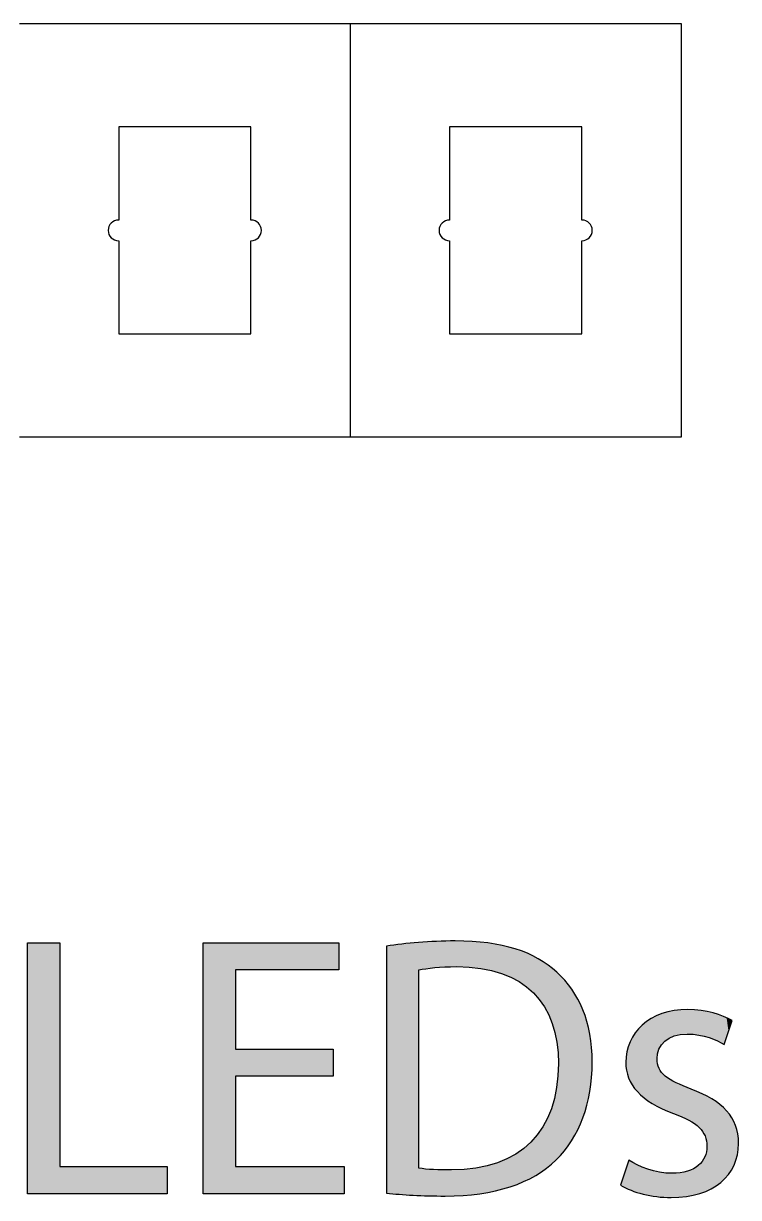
# Model space of a CAD drawing. Extents: x 4 to 601, y -234 to -4.
# Drawn here: x 583.92 to 601.21, y -162.56 to -134.18 of the extents above; entities that cross this region are included whole.
import ezdxf

# ---------------------------------------------------------------- set-up
doc = ezdxf.new("R2010")
doc.units = 0
doc.layers.add('LAYER_1', color=7, linetype='CONTINUOUS')

# ---------------------------------------------------------------- blocks, each defined once
blk = doc.blocks.new('*U21')
at = {"layer": 'LAYER_1', "color": 250, "extrusion": (0, 0, -1)}
for points in [[(-584.019, -162.469), (-584.019, -156.403), (-584.802, -162.469)], [(-584.802, -162.469), (-584.019, -156.403), (-584.802, -156.403)]]:
    blk.add_solid(points, dxfattribs=at)
at = {"layer": 'LAYER_1', "color": 250}
for points in [[(584.802, -162.469), (584.802, -161.812), (587.394, -162.469)], [(587.394, -162.469), (584.802, -161.812), (587.394, -161.812)]]:
    blk.add_solid(points, dxfattribs=at)
blk = doc.blocks.new('*U22')
at = {"layer": 'LAYER_1', "color": 250, "extrusion": (0, 0, -1)}
for points in [[(-588.267, -162.469), (-588.267, -156.403), (-589.05, -162.469)], [(-589.05, -162.469), (-588.267, -156.403), (-589.05, -156.403)], [(-591.408, -157.06), (-591.408, -156.403), (-591.543, -157.06)], [(-591.543, -157.06), (-591.408, -156.403), (-591.543, -156.403)], [(-591.408, -162.469), (-591.408, -161.812), (-591.543, -162.469)], [(-591.543, -162.469), (-591.408, -161.812), (-591.543, -161.812)], [(-591.543, -162.469), (-591.543, -161.812), (-591.678, -162.469)], [(-591.678, -162.469), (-591.543, -161.812), (-591.678, -161.812)]]:
    blk.add_solid(points, dxfattribs=at)
at = {"layer": 'LAYER_1', "color": 250}
for points in [[(589.05, -157.06), (589.05, -156.403), (591.408, -157.06)], [(591.408, -157.06), (589.05, -156.403), (591.408, -156.403)], [(589.05, -159.625), (589.05, -158.977), (591.408, -159.625)], [(591.408, -159.625), (589.05, -158.977), (591.408, -158.977)], [(589.05, -162.469), (589.05, -161.812), (591.408, -162.469)], [(591.408, -162.469), (589.05, -161.812), (591.408, -161.812)]]:
    blk.add_solid(points, dxfattribs=at)
blk = doc.blocks.new('*U23')
at = {"layer": 'LAYER_1', "color": 250}
for points in [[(593.345, -162.504), (592.695, -156.484), (593.345, -156.409)], [(592.695, -162.451), (592.695, -156.484), (593.345, -162.504)], [(593.474, -162.507), (593.345, -156.409), (593.474, -156.394)], [(593.345, -162.504), (593.345, -156.409), (593.474, -162.507)], [(593.474, -162.507), (593.474, -156.394), (593.478, -162.507)], [(593.478, -162.507), (593.474, -156.394), (593.478, -156.394)], [(593.834, -157.007), (593.478, -156.394), (593.834, -156.379)], [(593.863, -157.002), (593.834, -156.379), (593.863, -156.378)], [(594.117, -156.991), (593.863, -156.378), (594.117, -156.368)], [(594.27, -156.984), (594.117, -156.368), (594.27, -156.361)], [(594.36, -156.98), (594.27, -156.361), (594.36, -156.358)], [(594.396, -156.979), (594.396, -156.359), (594.548, -156.984)], [(594.548, -156.984), (594.548, -156.363), (594.575, -156.985)], [(594.575, -156.985), (594.575, -156.364), (594.697, -156.989)], [(594.697, -156.989), (594.697, -156.368), (594.767, -156.997)], [(594.767, -156.997), (594.767, -156.37), (594.862, -157.008)], [(594.862, -157.008), (594.862, -156.379), (594.954, -157.018)], [(594.954, -157.018), (594.954, -156.388), (594.978, -157.021)], [(594.978, -157.021), (594.978, -156.39), (595.13, -157.051)], [(595.13, -157.051), (595.13, -156.405), (595.144, -157.054)], [(595.144, -157.054), (595.144, -156.406), (595.239, -157.072)], [(595.239, -157.072), (595.239, -156.423), (595.334, -157.1)], [(595.334, -157.1), (595.334, -156.439), (595.38, -157.114)], [(595.38, -157.114), (595.38, -156.447), (595.48, -157.143)], [(595.48, -157.143), (595.48, -156.464), (595.492, -157.148)], [(595.492, -157.148), (595.492, -156.466), (595.611, -157.197)], [(595.611, -157.197), (595.611, -156.498), (595.688, -157.228)], [(595.688, -157.228), (595.688, -156.518), (595.702, -157.233)], [(595.702, -157.233), (595.702, -156.521), (595.811, -157.292)], [(595.811, -157.292), (595.811, -156.55), (595.823, -157.299)], [(595.823, -157.299), (595.823, -156.554), (595.904, -157.342)], [(595.904, -157.342), (595.904, -156.584), (596.012, -157.417)], [(596.012, -157.417), (596.012, -156.624), (596.016, -157.42)], [(596.016, -157.42), (596.016, -156.625), (596.086, -157.468)], [(596.086, -157.468), (596.086, -156.651), (596.103, -157.483)], [(596.103, -157.483), (596.103, -156.657), (596.189, -157.56)], [(596.189, -157.56), (596.189, -156.699), (596.249, -157.612)], [(596.249, -157.612), (596.249, -156.729), (596.307, -157.677)], [(596.307, -157.677), (596.307, -156.757), (596.343, -157.718)], [(596.343, -157.718), (596.343, -156.775), (596.367, -157.745)], [(596.367, -157.745), (596.367, -156.787), (596.392, -157.773)], [(596.392, -157.773), (596.392, -156.803), (596.477, -157.894)], [(596.477, -157.894), (596.477, -156.857), (596.516, -157.95)], [(596.516, -157.95), (596.516, -156.882), (596.57, -158.048)], [(596.57, -158.048), (596.57, -156.916), (596.591, -158.088)], [(596.591, -158.088), (596.591, -156.93), (596.605, -158.114)], [(596.605, -158.114), (596.605, -156.939), (596.621, -158.142)], [(596.621, -158.142), (596.621, -156.952), (596.685, -158.299)], [(596.685, -158.299), (596.685, -157.005), (596.706, -158.35)], [(596.706, -158.35), (596.706, -157.022), (596.758, -158.526)], [(596.758, -158.526), (596.758, -157.065), (596.772, -158.571)], [(596.772, -158.571), (596.772, -157.076), (596.799, -158.713)], [(596.799, -158.713), (596.799, -157.099), (596.811, -158.771)], [(596.811, -158.771), (596.811, -157.108), (596.817, -158.804)], [(596.817, -158.804), (596.817, -157.114), (596.818, -158.807)], [(596.818, -158.807), (596.818, -157.115), (596.843, -159.032)], [(596.843, -159.032), (596.843, -157.139), (596.845, -159.057)], [(596.845, -159.057), (596.845, -157.142), (596.853, -159.319)], [(596.853, -161.591), (596.845, -159.542), (596.853, -159.319)], [(596.843, -161.602), (596.818, -159.835), (596.843, -159.618)], [(596.845, -161.599), (596.843, -159.618), (596.845, -159.542)], [(596.799, -161.65), (596.772, -160.097), (596.799, -159.957)], [(596.811, -161.637), (596.799, -159.957), (596.811, -159.9)], [(596.817, -161.63), (596.811, -159.9), (596.817, -159.842)], [(596.818, -161.629), (596.817, -159.842), (596.818, -159.835)], [(596.758, -161.686), (596.706, -160.341), (596.758, -160.165)], [(596.772, -161.674), (596.758, -160.165), (596.772, -160.097)], [(596.621, -161.806), (596.605, -160.607), (596.621, -160.569)], [(596.685, -161.75), (596.621, -160.569), (596.685, -160.412)], [(596.706, -161.731), (596.685, -160.412), (596.706, -160.341)], [(596.477, -161.912), (596.392, -160.975), (596.477, -160.853)], [(596.516, -161.886), (596.477, -160.853), (596.516, -160.781)], [(596.57, -161.85), (596.516, -160.781), (596.57, -160.682)], [(596.591, -161.831), (596.57, -160.682), (596.591, -160.642)], [(596.605, -161.819), (596.591, -160.642), (596.605, -160.607)], [(596.249, -162.055), (596.189, -161.22), (596.249, -161.153)], [(596.307, -162.026), (596.249, -161.153), (596.307, -161.087)], [(596.343, -162.001), (596.307, -161.087), (596.343, -161.046)], [(596.367, -161.985), (596.343, -161.046), (596.367, -161.011)], [(596.392, -161.969), (596.367, -161.011), (596.392, -160.975)], [(596.012, -162.175), (595.904, -161.454), (596.012, -161.378)], [(596.016, -162.174), (596.012, -161.378), (596.016, -161.375)], [(596.086, -162.138), (596.016, -161.375), (596.086, -161.312)], [(596.103, -162.129), (596.086, -161.312), (596.103, -161.297)], [(596.189, -162.085), (596.103, -161.297), (596.189, -161.22)], [(595.38, -162.384), (595.334, -161.735), (595.38, -161.721)], [(595.48, -162.356), (595.38, -161.721), (595.48, -161.68)], [(595.492, -162.353), (595.48, -161.68), (595.492, -161.675)], [(595.611, -162.32), (595.492, -161.675), (595.611, -161.626)], [(595.688, -162.299), (595.611, -161.626), (595.688, -161.584)], [(595.702, -162.294), (595.688, -161.584), (595.702, -161.577)], [(595.811, -162.252), (595.702, -161.577), (595.811, -161.517)], [(595.823, -162.248), (595.811, -161.517), (595.823, -161.51)], [(595.904, -162.217), (595.823, -161.51), (595.904, -161.454)], [(593.478, -162.507), (593.478, -161.848), (593.834, -162.516)], [(593.834, -162.516), (593.834, -161.884), (593.863, -162.517)], [(593.863, -162.517), (593.863, -161.885), (594.117, -162.523)], [(594.36, -162.515), (594.27, -161.893), (594.36, -161.89)], [(594.396, -162.514), (594.36, -161.89), (594.396, -161.888)], [(594.548, -162.509), (594.396, -161.888), (594.548, -161.883)], [(594.575, -162.506), (594.548, -161.883), (594.575, -161.882)], [(594.697, -162.493), (594.575, -161.882), (594.697, -161.868)], [(594.767, -162.486), (594.697, -161.868), (594.767, -161.86)], [(594.862, -162.476), (594.767, -161.86), (594.862, -161.85)], [(594.954, -162.466), (594.862, -161.85), (594.954, -161.831)], [(594.978, -162.462), (594.954, -161.831), (594.978, -161.826)], [(595.13, -162.434), (594.978, -161.826), (595.13, -161.796)], [(595.144, -162.431), (595.13, -161.796), (595.144, -161.792)], [(595.239, -162.414), (595.144, -161.792), (595.239, -161.763)], [(595.334, -162.396), (595.239, -161.763), (595.334, -161.735)]]:
    blk.add_solid(points, dxfattribs=at)
at = {"layer": 'LAYER_1', "color": 250, "extrusion": (0, 0, -1)}
for points in [[(-593.478, -157.06), (-593.478, -156.394), (-593.834, -157.007)], [(-593.834, -157.007), (-593.834, -156.379), (-593.863, -157.002)], [(-593.863, -157.002), (-593.863, -156.378), (-594.117, -156.991)], [(-594.117, -156.991), (-594.117, -156.368), (-594.27, -156.984)], [(-594.27, -156.984), (-594.27, -156.361), (-594.36, -156.98)], [(-594.36, -156.98), (-594.36, -156.358), (-594.396, -156.979)], [(-594.396, -156.979), (-594.36, -156.358), (-594.396, -156.359)], [(-594.548, -156.984), (-594.396, -156.359), (-594.548, -156.363)], [(-594.575, -156.985), (-594.548, -156.363), (-594.575, -156.364)], [(-594.697, -156.989), (-594.575, -156.364), (-594.697, -156.368)], [(-594.767, -156.997), (-594.697, -156.368), (-594.767, -156.37)], [(-594.862, -157.008), (-594.767, -156.37), (-594.862, -156.379)], [(-594.954, -157.018), (-594.862, -156.379), (-594.954, -156.388)], [(-594.978, -157.021), (-594.954, -156.388), (-594.978, -156.39)], [(-595.13, -157.051), (-594.978, -156.39), (-595.13, -156.405)], [(-595.144, -157.054), (-595.13, -156.405), (-595.144, -156.406)], [(-595.239, -157.072), (-595.144, -156.406), (-595.239, -156.423)], [(-595.334, -157.1), (-595.239, -156.423), (-595.334, -156.439)], [(-595.38, -157.114), (-595.334, -156.439), (-595.38, -156.447)], [(-595.48, -157.143), (-595.38, -156.447), (-595.48, -156.464)], [(-595.492, -157.148), (-595.48, -156.464), (-595.492, -156.466)], [(-595.611, -157.197), (-595.492, -156.466), (-595.611, -156.498)], [(-595.688, -157.228), (-595.611, -156.498), (-595.688, -156.518)], [(-595.702, -157.233), (-595.688, -156.518), (-595.702, -156.521)], [(-595.811, -157.292), (-595.702, -156.521), (-595.811, -156.55)], [(-595.823, -157.299), (-595.811, -156.55), (-595.823, -156.554)], [(-595.904, -157.342), (-595.823, -156.554), (-595.904, -156.584)], [(-596.012, -157.417), (-595.904, -156.584), (-596.012, -156.624)], [(-596.016, -157.42), (-596.012, -156.624), (-596.016, -156.625)], [(-596.086, -157.468), (-596.016, -156.625), (-596.086, -156.651)], [(-596.103, -157.483), (-596.086, -156.651), (-596.103, -156.657)], [(-596.189, -157.56), (-596.103, -156.657), (-596.189, -156.699)], [(-596.249, -157.612), (-596.189, -156.699), (-596.249, -156.729)], [(-596.307, -157.677), (-596.249, -156.729), (-596.307, -156.757)], [(-596.343, -157.718), (-596.307, -156.757), (-596.343, -156.775)], [(-596.367, -157.745), (-596.343, -156.775), (-596.367, -156.787)], [(-596.392, -157.773), (-596.367, -156.787), (-596.392, -156.803)], [(-596.477, -157.894), (-596.392, -156.803), (-596.477, -156.857)], [(-596.516, -157.95), (-596.477, -156.857), (-596.516, -156.882)], [(-596.57, -158.048), (-596.516, -156.882), (-596.57, -156.916)], [(-596.591, -158.088), (-596.57, -156.916), (-596.591, -156.93)], [(-596.605, -158.114), (-596.591, -156.93), (-596.605, -156.939)], [(-596.621, -158.142), (-596.605, -156.939), (-596.621, -156.952)], [(-596.685, -158.299), (-596.621, -156.952), (-596.685, -157.005)], [(-596.706, -158.35), (-596.685, -157.005), (-596.706, -157.022)], [(-596.758, -158.526), (-596.706, -157.022), (-596.758, -157.065)], [(-596.772, -158.571), (-596.758, -157.065), (-596.772, -157.076)], [(-596.799, -158.713), (-596.772, -157.076), (-596.799, -157.099)], [(-596.811, -158.771), (-596.799, -157.099), (-596.811, -157.108)], [(-596.817, -158.804), (-596.811, -157.108), (-596.817, -157.114)], [(-596.818, -158.807), (-596.817, -157.114), (-596.818, -157.115)], [(-596.843, -159.032), (-596.818, -157.115), (-596.843, -157.139)], [(-596.845, -159.057), (-596.843, -157.139), (-596.845, -157.142)], [(-596.853, -159.319), (-596.845, -157.142), (-596.853, -157.15)], [(-596.853, -161.591), (-596.853, -157.15), (-597, -161.429)], [(-597, -161.429), (-596.853, -157.15), (-597, -157.3)], [(-597, -161.429), (-597, -157.3), (-597.009, -161.416)], [(-597.009, -161.416), (-597, -157.3), (-597.009, -157.309)], [(-597.009, -161.416), (-597.009, -157.309), (-597.175, -161.185)], [(-597.175, -161.185), (-597.009, -157.309), (-597.175, -157.52)], [(-597.175, -161.185), (-597.175, -157.52), (-597.179, -161.179)], [(-597.179, -161.179), (-597.175, -157.52), (-597.179, -157.525)], [(-597.179, -161.179), (-597.179, -157.525), (-597.325, -160.92)], [(-597.325, -160.92), (-597.179, -157.525), (-597.325, -157.761)], [(-597.325, -160.92), (-597.325, -157.761), (-597.325, -160.919)], [(-597.325, -160.919), (-597.325, -157.761), (-597.325, -157.762)], [(-597.325, -160.919), (-597.325, -157.762), (-597.447, -160.636)], [(-597.447, -160.636), (-597.325, -157.762), (-597.447, -158.021)], [(-597.447, -160.636), (-597.447, -158.021), (-597.448, -160.633)], [(-597.448, -160.633), (-597.447, -158.021), (-597.448, -158.024)], [(-597.448, -160.633), (-597.448, -158.024), (-597.544, -160.33)], [(-597.544, -160.33), (-597.448, -158.024), (-597.544, -158.302)], [(-597.544, -160.33), (-597.544, -158.302), (-597.546, -160.326)], [(-597.546, -160.326), (-597.544, -158.302), (-597.546, -158.308)], [(-597.546, -160.326), (-597.546, -158.308), (-597.615, -160.004)], [(-597.615, -160.004), (-597.546, -158.308), (-597.615, -158.607)], [(-597.615, -160.004), (-597.615, -158.607), (-597.616, -160)], [(-597.616, -160), (-597.615, -158.607), (-597.616, -158.615)], [(-597.616, -160), (-597.616, -158.615), (-597.658, -159.657)], [(-597.658, -159.657), (-597.616, -158.615), (-597.658, -158.937)], [(-597.658, -159.657), (-597.658, -158.937), (-597.658, -159.655)], [(-597.658, -159.655), (-597.658, -158.937), (-597.658, -158.945)], [(-597.658, -159.655), (-597.658, -158.945), (-597.672, -159.292)], [(-596.843, -161.602), (-596.843, -159.618), (-596.845, -161.599)], [(-596.845, -161.599), (-596.845, -159.542), (-596.853, -161.591)], [(-596.799, -161.65), (-596.799, -159.957), (-596.811, -161.637)], [(-596.811, -161.637), (-596.811, -159.9), (-596.817, -161.63)], [(-596.817, -161.63), (-596.817, -159.842), (-596.818, -161.629)], [(-596.818, -161.629), (-596.818, -159.835), (-596.843, -161.602)], [(-596.758, -161.686), (-596.758, -160.165), (-596.772, -161.674)], [(-596.772, -161.674), (-596.772, -160.097), (-596.799, -161.65)], [(-596.621, -161.806), (-596.621, -160.569), (-596.685, -161.75)], [(-596.685, -161.75), (-596.685, -160.412), (-596.706, -161.731)], [(-596.706, -161.731), (-596.706, -160.341), (-596.758, -161.686)], [(-596.477, -161.912), (-596.477, -160.853), (-596.516, -161.886)], [(-596.516, -161.886), (-596.516, -160.781), (-596.57, -161.85)], [(-596.57, -161.85), (-596.57, -160.682), (-596.591, -161.831)], [(-596.591, -161.831), (-596.591, -160.642), (-596.605, -161.819)], [(-596.605, -161.819), (-596.605, -160.607), (-596.621, -161.806)], [(-596.249, -162.055), (-596.249, -161.153), (-596.307, -162.026)], [(-596.307, -162.026), (-596.307, -161.087), (-596.343, -162.001)], [(-596.343, -162.001), (-596.343, -161.046), (-596.367, -161.985)], [(-596.367, -161.985), (-596.367, -161.011), (-596.392, -161.969)], [(-596.392, -161.969), (-596.392, -160.975), (-596.477, -161.912)], [(-596.012, -162.175), (-596.012, -161.378), (-596.016, -162.174)], [(-596.016, -162.174), (-596.016, -161.375), (-596.086, -162.138)], [(-596.086, -162.138), (-596.086, -161.312), (-596.103, -162.129)], [(-596.103, -162.129), (-596.103, -161.297), (-596.189, -162.085)], [(-596.189, -162.085), (-596.189, -161.22), (-596.249, -162.055)], [(-595.38, -162.384), (-595.38, -161.721), (-595.48, -162.356)], [(-595.48, -162.356), (-595.48, -161.68), (-595.492, -162.353)], [(-595.492, -162.353), (-595.492, -161.675), (-595.611, -162.32)], [(-595.611, -162.32), (-595.611, -161.626), (-595.688, -162.299)], [(-595.688, -162.299), (-595.688, -161.584), (-595.702, -162.294)], [(-595.702, -162.294), (-595.702, -161.577), (-595.811, -162.252)], [(-595.811, -162.252), (-595.811, -161.517), (-595.823, -162.248)], [(-595.823, -162.248), (-595.823, -161.51), (-595.904, -162.217)], [(-595.904, -162.217), (-595.904, -161.454), (-596.012, -162.175)], [(-593.834, -162.516), (-593.478, -161.848), (-593.834, -161.884)], [(-593.863, -162.517), (-593.834, -161.884), (-593.863, -161.885)], [(-594.117, -162.523), (-593.863, -161.885), (-594.117, -161.89)], [(-594.117, -162.523), (-594.117, -161.89), (-594.27, -162.518)], [(-594.27, -162.518), (-594.117, -161.89), (-594.27, -161.893)], [(-594.27, -162.518), (-594.27, -161.893), (-594.36, -162.515)], [(-594.36, -162.515), (-594.36, -161.89), (-594.396, -162.514)], [(-594.396, -162.514), (-594.396, -161.888), (-594.548, -162.509)], [(-594.548, -162.509), (-594.548, -161.883), (-594.575, -162.506)], [(-594.575, -162.506), (-594.575, -161.882), (-594.697, -162.493)], [(-594.697, -162.493), (-594.697, -161.868), (-594.767, -162.486)], [(-594.767, -162.486), (-594.767, -161.86), (-594.862, -162.476)], [(-594.862, -162.476), (-594.862, -161.85), (-594.954, -162.466)], [(-594.954, -162.466), (-594.954, -161.831), (-594.978, -162.462)], [(-594.978, -162.462), (-594.978, -161.826), (-595.13, -162.434)], [(-595.13, -162.434), (-595.13, -161.796), (-595.144, -162.431)], [(-595.144, -162.431), (-595.144, -161.792), (-595.239, -162.414)], [(-595.239, -162.414), (-595.239, -161.763), (-595.334, -162.396)], [(-595.334, -162.396), (-595.334, -161.735), (-595.38, -162.384)]]:
    blk.add_solid(points, dxfattribs=at)
blk = doc.blocks.new('*U24')
at = {"layer": 'LAYER_1', "color": 250}
for points in [[(599.634, -158.665), (599.598, -158.053), (599.634, -158.044)], [(599.652, -158.657), (599.634, -158.044), (599.652, -158.04)], [(599.656, -158.655), (599.652, -158.04), (599.656, -158.04)], [(599.697, -158.645), (599.656, -158.04), (599.697, -158.036)], [(599.8, -158.621), (599.697, -158.036), (599.8, -158.028)], [(599.801, -158.62), (599.8, -158.028), (599.801, -158.028)], [(599.947, -158.609), (599.801, -158.028), (599.947, -158.017)], [(599.967, -158.608), (599.947, -158.017), (599.967, -158.015)], [(599.967, -158.608), (599.967, -158.015), (599.973, -158.608)], [(599.973, -158.608), (599.967, -158.015), (599.973, -158.015)], [(599.985, -158.609), (599.973, -158.015), (599.985, -158.014)], [(599.973, -158.608), (599.973, -158.015), (599.985, -158.609)], [(599.985, -158.609), (599.985, -158.014), (600.007, -158.611)], [(600.007, -158.611), (600.007, -158.015), (600.066, -158.616)], [(600.066, -158.616), (600.066, -158.019), (600.119, -158.621)], [(600.119, -158.621), (600.119, -158.023), (600.147, -158.623)], [(600.147, -158.623), (600.147, -158.025), (600.237, -158.631)], [(600.237, -158.631), (600.237, -158.031), (600.253, -158.632)], [(600.253, -158.632), (600.253, -158.032), (600.258, -158.633)], [(600.258, -158.633), (600.258, -158.033), (600.271, -158.637)], [(600.271, -158.637), (600.271, -158.033), (600.304, -158.645)], [(600.304, -158.645), (600.304, -158.036), (600.328, -158.651)], [(600.328, -158.651), (600.328, -158.041), (600.332, -158.652)], [(600.332, -158.652), (600.332, -158.041), (600.342, -158.654)], [(600.342, -158.654), (600.342, -158.043), (600.393, -158.667)], [(599.015, -160.212), (598.925, -158.358), (599.015, -158.293)], [(599.098, -160.27), (599.015, -158.293), (599.098, -158.233)], [(599.015, -160.212), (599.015, -158.293), (599.098, -160.27)], [(599.124, -160.288), (599.098, -158.233), (599.124, -158.221)], [(599.098, -160.27), (599.098, -158.233), (599.124, -160.288)], [(599.23, -160.345), (599.124, -158.221), (599.23, -158.172)], [(599.124, -160.288), (599.124, -158.221), (599.23, -160.345)], [(599.238, -160.349), (599.23, -158.172), (599.238, -158.169)], [(599.23, -160.345), (599.23, -158.172), (599.238, -160.349)], [(599.25, -159.083), (599.238, -158.169), (599.25, -158.163)], [(599.286, -158.972), (599.25, -158.163), (599.286, -158.147)], [(599.25, -159.083), (599.25, -158.163), (599.25, -158.163)], [(599.288, -158.97), (599.286, -158.147), (599.288, -158.146)], [(599.301, -158.947), (599.288, -158.146), (599.301, -158.14)], [(599.345, -158.872), (599.301, -158.14), (599.345, -158.119)], [(599.35, -158.866), (599.345, -158.119), (599.35, -158.117)], [(599.355, -158.861), (599.35, -158.117), (599.355, -158.115)], [(599.36, -158.856), (599.355, -158.115), (599.36, -158.114)], [(599.427, -158.783), (599.36, -158.114), (599.427, -158.097)], [(599.439, -158.775), (599.427, -158.097), (599.439, -158.094)], [(599.531, -158.71), (599.439, -158.094), (599.531, -158.07)], [(599.58, -158.689), (599.531, -158.07), (599.58, -158.058)], [(599.598, -158.681), (599.58, -158.058), (599.598, -158.053)], [(600.393, -158.667), (600.393, -158.054), (600.4, -158.668)], [(600.4, -158.668), (600.4, -158.055), (600.431, -158.676)], [(600.431, -158.676), (600.431, -158.062), (600.433, -158.677)], [(600.433, -158.677), (600.433, -158.062), (600.444, -158.679)], [(600.444, -158.679), (600.444, -158.064), (600.5, -158.693)], [(600.5, -158.693), (600.5, -158.076), (600.55, -158.713)], [(600.55, -158.713), (600.55, -158.086), (600.564, -158.719)], [(600.564, -158.719), (600.564, -158.088), (600.595, -158.731)], [(600.595, -158.731), (600.595, -158.095), (600.704, -158.775)], [(600.704, -158.775), (600.704, -158.132), (600.76, -158.806)], [(600.76, -158.806), (600.76, -158.151), (600.783, -158.818)], [(600.783, -158.818), (600.783, -158.159), (600.848, -158.854)], [(600.848, -158.854), (600.848, -158.181), (600.858, -158.86)], [(601.047, -158.31), (600.967, -158.24), (601.047, -158.279)], [(598.711, -159.93), (598.64, -158.701), (598.711, -158.579)], [(598.76, -159.994), (598.711, -158.579), (598.76, -158.525)], [(598.711, -159.93), (598.711, -158.579), (598.76, -159.994)], [(598.764, -159.999), (598.76, -158.525), (598.764, -158.52)], [(598.76, -159.994), (598.76, -158.525), (598.764, -159.999)], [(598.882, -160.11), (598.764, -158.52), (598.882, -158.39)], [(598.764, -159.999), (598.764, -158.52), (598.882, -160.11)], [(598.904, -160.13), (598.882, -158.39), (598.904, -158.374)], [(598.882, -160.11), (598.882, -158.39), (598.904, -160.13)], [(598.925, -160.15), (598.904, -158.374), (598.925, -158.358)], [(598.904, -160.13), (598.904, -158.374), (598.925, -160.15)], [(598.925, -160.15), (598.925, -158.358), (599.015, -160.212)], [(598.554, -159.67), (598.552, -158.9), (598.554, -158.893)], [(598.585, -159.731), (598.554, -158.893), (598.585, -158.796)], [(598.554, -159.67), (598.554, -158.893), (598.585, -159.731)], [(598.609, -159.777), (598.585, -158.796), (598.609, -158.755)], [(598.585, -159.731), (598.585, -158.796), (598.609, -159.777)], [(598.64, -159.838), (598.609, -158.755), (598.64, -158.701)], [(598.609, -159.777), (598.609, -158.755), (598.64, -159.838)], [(598.64, -159.838), (598.64, -158.701), (598.711, -159.93)], [(598.499, -159.483), (598.482, -159.292), (598.499, -159.122)], [(598.508, -159.514), (598.499, -159.122), (598.508, -159.035)], [(598.499, -159.483), (598.499, -159.122), (598.508, -159.514)], [(598.552, -159.666), (598.508, -159.035), (598.552, -158.9)], [(598.508, -159.514), (598.508, -159.035), (598.552, -159.666)], [(598.552, -159.666), (598.552, -158.9), (598.554, -159.67)], [(599.238, -160.349), (599.238, -159.202), (599.25, -160.355)], [(599.25, -160.355), (599.25, -159.326), (599.25, -160.355)], [(599.25, -160.355), (599.25, -159.328), (599.286, -160.374)], [(599.286, -160.374), (599.286, -159.434), (599.288, -160.375)], [(599.288, -160.375), (599.288, -159.439), (599.301, -160.382)], [(599.301, -160.382), (599.301, -159.459), (599.345, -160.405)], [(599.345, -160.405), (599.345, -159.528), (599.35, -160.408)], [(599.35, -160.408), (599.35, -159.537), (599.355, -160.411)], [(599.355, -160.411), (599.355, -159.541), (599.36, -160.413)], [(599.36, -160.413), (599.36, -159.546), (599.427, -160.441)], [(599.427, -160.441), (599.427, -159.613), (599.439, -160.446)], [(599.439, -160.446), (599.439, -159.625), (599.531, -160.483)], [(599.531, -160.483), (599.531, -159.681), (599.58, -160.503)], [(599.58, -160.503), (599.58, -159.712), (599.598, -160.51)], [(599.598, -160.51), (599.598, -159.723), (599.634, -160.525)], [(599.634, -160.525), (599.634, -159.745), (599.652, -160.533)], [(599.652, -160.533), (599.652, -159.756), (599.656, -160.534)], [(599.656, -160.534), (599.656, -159.758), (599.697, -160.553)], [(599.697, -160.553), (599.697, -159.784), (599.8, -160.597)], [(599.8, -160.597), (599.8, -159.827), (599.801, -160.598)], [(599.801, -160.598), (599.801, -159.828), (599.947, -160.662)], [(599.947, -160.662), (599.947, -159.89), (599.967, -160.67)], [(599.967, -160.67), (599.967, -159.898), (599.973, -160.673)], [(599.973, -160.673), (599.973, -159.901), (599.985, -160.678)], [(599.985, -160.678), (599.985, -159.906), (600.007, -160.688)], [(600.007, -160.688), (600.007, -159.915), (600.066, -160.724)], [(600.066, -160.724), (600.066, -159.94), (600.119, -160.756)], [(600.119, -160.756), (600.119, -159.962), (600.147, -160.774)], [(600.147, -160.774), (600.147, -159.974), (600.237, -160.847)], [(600.237, -160.847), (600.237, -160.012), (600.253, -160.86)], [(600.253, -160.86), (600.253, -160.019), (600.258, -160.865)], [(600.258, -160.865), (600.258, -160.021), (600.271, -160.88)], [(600.271, -160.88), (600.271, -160.027), (600.304, -160.919)], [(600.304, -160.919), (600.304, -160.041), (600.328, -160.947)], [(600.328, -160.947), (600.328, -160.051), (600.332, -160.952)], [(600.332, -160.952), (600.332, -160.053), (600.342, -160.963)], [(600.342, -160.963), (600.342, -160.058), (600.393, -161.059)], [(600.393, -161.059), (600.393, -160.085), (600.4, -161.072)], [(600.4, -161.072), (600.4, -160.088), (600.431, -161.185)], [(600.431, -161.185), (600.431, -160.105), (600.433, -161.192)], [(600.433, -161.192), (600.433, -160.106), (600.444, -161.326)], [(600.433, -162.396), (600.431, -161.457), (600.433, -161.437)], [(600.444, -162.391), (600.433, -161.437), (600.444, -161.326)], [(598.552, -162.357), (598.508, -161.798), (598.552, -161.665)], [(598.554, -162.358), (598.552, -161.665), (598.554, -161.659)], [(598.552, -162.357), (598.552, -161.665), (598.554, -162.358)], [(598.554, -162.358), (598.554, -161.659), (598.585, -162.373)], [(598.585, -162.373), (598.585, -161.676), (598.609, -162.384)], [(598.609, -162.384), (598.609, -161.689), (598.64, -162.394)], [(598.64, -162.394), (598.64, -161.707), (598.711, -162.417)], [(600.304, -162.449), (600.271, -161.749), (600.304, -161.714)], [(600.328, -162.439), (600.304, -161.714), (600.328, -161.689)], [(600.332, -162.437), (600.328, -161.689), (600.332, -161.682)], [(600.342, -162.433), (600.332, -161.682), (600.342, -161.666)], [(600.393, -162.413), (600.342, -161.666), (600.393, -161.579)], [(600.4, -162.41), (600.393, -161.579), (600.4, -161.557)], [(600.431, -162.397), (600.4, -161.557), (600.431, -161.457)], [(598.482, -162.323), (598.356, -162.262), (598.482, -161.878)], [(598.499, -162.331), (598.482, -161.878), (598.499, -161.825)], [(598.482, -162.323), (598.482, -161.878), (598.499, -162.331)], [(598.508, -162.336), (598.499, -161.825), (598.508, -161.798)], [(598.499, -162.331), (598.499, -161.825), (598.508, -162.336)], [(598.508, -162.336), (598.508, -161.798), (598.552, -162.357)], [(598.711, -162.417), (598.711, -161.746), (598.76, -162.432)], [(598.76, -162.432), (598.76, -161.773), (598.764, -162.434)], [(598.764, -162.434), (598.764, -161.774), (598.882, -162.471)], [(598.882, -162.471), (598.882, -161.821), (598.904, -162.478)], [(598.904, -162.478), (598.904, -161.83), (598.925, -162.482)], [(598.925, -162.482), (598.925, -161.838), (599.015, -162.498)], [(599.015, -162.498), (599.015, -161.874), (599.098, -162.514)], [(599.098, -162.514), (599.098, -161.895), (599.124, -162.518)], [(599.124, -162.518), (599.124, -161.901), (599.23, -162.538)], [(599.23, -162.538), (599.23, -161.928), (599.238, -162.538)], [(599.238, -162.538), (599.238, -161.93), (599.25, -162.539)], [(599.25, -162.539), (599.25, -161.933), (599.25, -162.539)], [(599.25, -162.539), (599.25, -161.933), (599.286, -162.541)], [(599.286, -162.541), (599.286, -161.943), (599.288, -162.541)], [(599.288, -162.541), (599.288, -161.943), (599.301, -162.542)], [(599.301, -162.542), (599.301, -161.946), (599.345, -162.545)], [(599.345, -162.545), (599.345, -161.95), (599.35, -162.545)], [(599.35, -162.545), (599.35, -161.951), (599.355, -162.545)], [(599.355, -162.545), (599.355, -161.951), (599.36, -162.546)], [(599.36, -162.546), (599.36, -161.952), (599.427, -162.55)], [(599.427, -162.55), (599.427, -161.958), (599.439, -162.55)], [(599.439, -162.55), (599.439, -161.959), (599.531, -162.556)], [(599.531, -162.556), (599.531, -161.968), (599.58, -162.559)], [(599.634, -162.555), (599.598, -161.974), (599.634, -161.972)], [(599.652, -162.554), (599.634, -161.972), (599.652, -161.97)], [(599.656, -162.554), (599.652, -161.97), (599.656, -161.97)], [(599.697, -162.551), (599.656, -161.97), (599.697, -161.967)], [(599.8, -162.544), (599.697, -161.967), (599.8, -161.961)], [(599.801, -162.544), (599.8, -161.961), (599.801, -161.96)], [(599.947, -162.534), (599.801, -161.96), (599.947, -161.929)], [(599.967, -162.53), (599.947, -161.929), (599.967, -161.925)], [(599.973, -162.528), (599.967, -161.925), (599.973, -161.923)], [(599.985, -162.526), (599.973, -161.923), (599.985, -161.919)], [(600.007, -162.521), (599.985, -161.919), (600.007, -161.909)], [(600.066, -162.508), (600.007, -161.909), (600.066, -161.885)], [(600.119, -162.496), (600.066, -161.885), (600.119, -161.864)], [(600.147, -162.49), (600.119, -161.864), (600.147, -161.845)], [(600.237, -162.47), (600.147, -161.845), (600.237, -161.785)], [(600.253, -162.467), (600.237, -161.785), (600.253, -161.768)], [(600.258, -162.465), (600.253, -161.768), (600.258, -161.762)], [(600.271, -162.463), (600.258, -161.762), (600.271, -161.749)]]:
    blk.add_solid(points, dxfattribs=at)
at = {"layer": 'LAYER_1', "color": 250, "extrusion": (0, 0, -1)}
for points in [[(-599.634, -158.665), (-599.634, -158.044), (-599.652, -158.657)], [(-599.652, -158.657), (-599.652, -158.04), (-599.656, -158.655)], [(-599.656, -158.655), (-599.656, -158.04), (-599.697, -158.645)], [(-599.697, -158.645), (-599.697, -158.036), (-599.8, -158.621)], [(-599.8, -158.621), (-599.8, -158.028), (-599.801, -158.62)], [(-599.801, -158.62), (-599.801, -158.028), (-599.947, -158.609)], [(-599.947, -158.609), (-599.947, -158.017), (-599.967, -158.608)], [(-600.007, -158.611), (-599.985, -158.014), (-600.007, -158.015)], [(-600.066, -158.616), (-600.007, -158.015), (-600.066, -158.019)], [(-600.119, -158.621), (-600.066, -158.019), (-600.119, -158.023)], [(-600.147, -158.623), (-600.119, -158.023), (-600.147, -158.025)], [(-600.237, -158.631), (-600.147, -158.025), (-600.237, -158.031)], [(-600.253, -158.632), (-600.237, -158.031), (-600.253, -158.032)], [(-600.258, -158.633), (-600.253, -158.032), (-600.258, -158.033)], [(-600.271, -158.637), (-600.258, -158.033), (-600.271, -158.033)], [(-600.304, -158.645), (-600.271, -158.033), (-600.304, -158.036)], [(-600.328, -158.651), (-600.304, -158.036), (-600.328, -158.041)], [(-600.332, -158.652), (-600.328, -158.041), (-600.332, -158.041)], [(-600.342, -158.654), (-600.332, -158.041), (-600.342, -158.043)], [(-600.393, -158.667), (-600.342, -158.043), (-600.393, -158.054)], [(-599.238, -159.202), (-599.238, -158.169), (-599.25, -159.083)], [(-599.25, -159.083), (-599.25, -158.163), (-599.25, -159.083)], [(-599.25, -159.083), (-599.25, -158.163), (-599.286, -158.972)], [(-599.286, -158.972), (-599.286, -158.147), (-599.288, -158.97)], [(-599.288, -158.97), (-599.288, -158.146), (-599.301, -158.947)], [(-599.301, -158.947), (-599.301, -158.14), (-599.345, -158.872)], [(-599.345, -158.872), (-599.345, -158.119), (-599.35, -158.866)], [(-599.35, -158.866), (-599.35, -158.117), (-599.355, -158.861)], [(-599.355, -158.861), (-599.355, -158.115), (-599.36, -158.856)], [(-599.36, -158.856), (-599.36, -158.114), (-599.427, -158.783)], [(-599.427, -158.783), (-599.427, -158.097), (-599.439, -158.775)], [(-599.439, -158.775), (-599.439, -158.094), (-599.531, -158.71)], [(-599.531, -158.71), (-599.531, -158.07), (-599.58, -158.689)], [(-599.58, -158.689), (-599.58, -158.058), (-599.598, -158.681)], [(-599.598, -158.681), (-599.598, -158.053), (-599.634, -158.665)], [(-600.4, -158.668), (-600.393, -158.054), (-600.4, -158.055)], [(-600.431, -158.676), (-600.4, -158.055), (-600.431, -158.062)], [(-600.433, -158.677), (-600.431, -158.062), (-600.433, -158.062)], [(-600.444, -158.679), (-600.433, -158.062), (-600.444, -158.064)], [(-600.5, -158.693), (-600.444, -158.064), (-600.5, -158.076)], [(-600.55, -158.713), (-600.5, -158.076), (-600.55, -158.086)], [(-600.564, -158.719), (-600.55, -158.086), (-600.564, -158.088)], [(-600.595, -158.731), (-600.564, -158.088), (-600.595, -158.095)], [(-600.704, -158.775), (-600.595, -158.095), (-600.704, -158.132)], [(-600.76, -158.806), (-600.704, -158.132), (-600.76, -158.151)], [(-600.783, -158.818), (-600.76, -158.151), (-600.783, -158.159)], [(-600.848, -158.854), (-600.783, -158.159), (-600.848, -158.181)], [(-600.858, -158.86), (-600.848, -158.181), (-600.858, -158.186)], [(-600.858, -158.86), (-600.858, -158.186), (-600.921, -158.677)], [(-600.921, -158.677), (-600.858, -158.186), (-600.921, -158.217)], [(-600.921, -158.677), (-600.921, -158.217), (-600.967, -158.544)], [(-600.967, -158.544), (-600.921, -158.217), (-600.967, -158.24)], [(-600.967, -158.544), (-600.967, -158.24), (-601.047, -158.31)], [(-601.047, -158.31), (-601.047, -158.279), (-601.056, -158.284)], [(-599.25, -160.355), (-599.238, -159.202), (-599.25, -159.326)], [(-599.25, -160.355), (-599.25, -159.326), (-599.25, -159.328)], [(-599.286, -160.374), (-599.25, -159.328), (-599.286, -159.434)], [(-599.288, -160.375), (-599.286, -159.434), (-599.288, -159.439)], [(-599.301, -160.382), (-599.288, -159.439), (-599.301, -159.459)], [(-599.345, -160.405), (-599.301, -159.459), (-599.345, -159.528)], [(-599.35, -160.408), (-599.345, -159.528), (-599.35, -159.537)], [(-599.355, -160.411), (-599.35, -159.537), (-599.355, -159.541)], [(-599.36, -160.413), (-599.355, -159.541), (-599.36, -159.546)], [(-599.427, -160.441), (-599.36, -159.546), (-599.427, -159.613)], [(-599.439, -160.446), (-599.427, -159.613), (-599.439, -159.625)], [(-599.531, -160.483), (-599.439, -159.625), (-599.531, -159.681)], [(-599.58, -160.503), (-599.531, -159.681), (-599.58, -159.712)], [(-599.598, -160.51), (-599.58, -159.712), (-599.598, -159.723)], [(-599.634, -160.525), (-599.598, -159.723), (-599.634, -159.745)], [(-599.652, -160.533), (-599.634, -159.745), (-599.652, -159.756)], [(-599.656, -160.534), (-599.652, -159.756), (-599.656, -159.758)], [(-599.697, -160.553), (-599.656, -159.758), (-599.697, -159.784)], [(-599.8, -160.597), (-599.697, -159.784), (-599.8, -159.827)], [(-599.801, -160.598), (-599.8, -159.827), (-599.801, -159.828)], [(-599.947, -160.662), (-599.801, -159.828), (-599.947, -159.89)], [(-599.967, -160.67), (-599.947, -159.89), (-599.967, -159.898)], [(-599.973, -160.673), (-599.967, -159.898), (-599.973, -159.901)], [(-599.985, -160.678), (-599.973, -159.901), (-599.985, -159.906)], [(-600.007, -160.688), (-599.985, -159.906), (-600.007, -159.915)], [(-600.066, -160.724), (-600.007, -159.915), (-600.066, -159.94)], [(-600.119, -160.756), (-600.066, -159.94), (-600.119, -159.962)], [(-600.147, -160.774), (-600.119, -159.962), (-600.147, -159.974)], [(-600.237, -160.847), (-600.147, -159.974), (-600.237, -160.012)], [(-600.253, -160.86), (-600.237, -160.012), (-600.253, -160.019)], [(-600.258, -160.865), (-600.253, -160.019), (-600.258, -160.021)], [(-600.271, -160.88), (-600.258, -160.021), (-600.271, -160.027)], [(-600.304, -160.919), (-600.271, -160.027), (-600.304, -160.041)], [(-600.328, -160.947), (-600.304, -160.041), (-600.328, -160.051)], [(-600.332, -160.952), (-600.328, -160.051), (-600.332, -160.053)], [(-600.342, -160.963), (-600.332, -160.053), (-600.342, -160.058)], [(-600.393, -161.059), (-600.342, -160.058), (-600.393, -160.085)], [(-600.4, -161.072), (-600.393, -160.085), (-600.4, -160.088)], [(-600.431, -161.185), (-600.4, -160.088), (-600.431, -160.105)], [(-600.433, -161.192), (-600.431, -160.105), (-600.433, -160.106)], [(-600.444, -161.326), (-600.433, -160.106), (-600.444, -160.112)], [(-600.444, -162.391), (-600.444, -160.112), (-600.5, -162.368)], [(-600.5, -162.368), (-600.444, -160.112), (-600.5, -160.142)], [(-600.5, -162.368), (-600.5, -160.142), (-600.55, -162.348)], [(-600.55, -162.348), (-600.5, -160.142), (-600.55, -160.169)], [(-600.55, -162.348), (-600.55, -160.169), (-600.564, -162.339)], [(-600.564, -162.339), (-600.55, -160.169), (-600.564, -160.176)], [(-600.564, -162.339), (-600.564, -160.176), (-600.595, -162.318)], [(-600.595, -162.318), (-600.564, -160.176), (-600.595, -160.197)], [(-600.595, -162.318), (-600.595, -160.197), (-600.704, -162.246)], [(-600.704, -162.246), (-600.595, -160.197), (-600.704, -160.272)], [(-600.704, -162.246), (-600.704, -160.272), (-600.76, -162.208)], [(-600.76, -162.208), (-600.704, -160.272), (-600.76, -160.311)], [(-600.76, -162.208), (-600.76, -160.311), (-600.783, -162.193)], [(-600.783, -162.193), (-600.76, -160.311), (-600.783, -160.333)], [(-600.783, -162.193), (-600.783, -160.333), (-600.848, -162.126)], [(-600.848, -162.126), (-600.783, -160.333), (-600.848, -160.394)], [(-600.848, -162.126), (-600.848, -160.394), (-600.858, -162.115)], [(-600.858, -162.115), (-600.848, -160.394), (-600.858, -160.403)], [(-600.858, -162.115), (-600.858, -160.403), (-600.921, -162.05)], [(-600.921, -162.05), (-600.858, -160.403), (-600.921, -160.462)], [(-600.921, -162.05), (-600.921, -160.462), (-600.967, -162.003)], [(-600.967, -162.003), (-600.921, -160.462), (-600.967, -160.522)], [(-600.967, -162.003), (-600.967, -160.522), (-601.047, -161.869)], [(-601.047, -161.869), (-600.967, -160.522), (-601.047, -160.629)], [(-601.047, -161.869), (-601.047, -160.629), (-601.056, -161.854)], [(-601.056, -161.854), (-601.047, -160.629), (-601.056, -160.648)], [(-601.056, -161.854), (-601.056, -160.648), (-601.1, -161.781)], [(-601.1, -161.781), (-601.056, -160.648), (-601.1, -160.74)], [(-601.1, -161.781), (-601.1, -160.74), (-601.137, -161.668)], [(-601.137, -161.668), (-601.1, -160.74), (-601.137, -160.816)], [(-601.137, -161.668), (-601.137, -160.816), (-601.182, -161.53)], [(-601.182, -161.53), (-601.137, -160.816), (-601.182, -160.987)], [(-601.182, -161.53), (-601.182, -160.987), (-601.191, -161.435)], [(-601.191, -161.435), (-601.182, -160.987), (-601.191, -161.023)], [(-601.191, -161.435), (-601.191, -161.023), (-601.209, -161.254)], [(-600.433, -162.396), (-600.433, -161.437), (-600.444, -162.391)], [(-598.585, -162.373), (-598.554, -161.659), (-598.585, -161.676)], [(-598.609, -162.384), (-598.585, -161.676), (-598.609, -161.689)], [(-598.64, -162.394), (-598.609, -161.689), (-598.64, -161.707)], [(-598.711, -162.417), (-598.64, -161.707), (-598.711, -161.746)], [(-600.304, -162.449), (-600.304, -161.714), (-600.328, -162.439)], [(-600.328, -162.439), (-600.328, -161.689), (-600.332, -162.437)], [(-600.332, -162.437), (-600.332, -161.682), (-600.342, -162.433)], [(-600.342, -162.433), (-600.342, -161.666), (-600.393, -162.413)], [(-600.393, -162.413), (-600.393, -161.579), (-600.4, -162.41)], [(-600.4, -162.41), (-600.4, -161.557), (-600.431, -162.397)], [(-600.431, -162.397), (-600.431, -161.457), (-600.433, -162.396)], [(-598.76, -162.432), (-598.711, -161.746), (-598.76, -161.773)], [(-598.764, -162.434), (-598.76, -161.773), (-598.764, -161.774)], [(-598.882, -162.471), (-598.764, -161.774), (-598.882, -161.821)], [(-598.904, -162.478), (-598.882, -161.821), (-598.904, -161.83)], [(-598.925, -162.482), (-598.904, -161.83), (-598.925, -161.838)], [(-599.015, -162.498), (-598.925, -161.838), (-599.015, -161.874)], [(-599.098, -162.514), (-599.015, -161.874), (-599.098, -161.895)], [(-599.124, -162.518), (-599.098, -161.895), (-599.124, -161.901)], [(-599.23, -162.538), (-599.124, -161.901), (-599.23, -161.928)], [(-599.238, -162.538), (-599.23, -161.928), (-599.238, -161.93)], [(-599.25, -162.539), (-599.238, -161.93), (-599.25, -161.933)], [(-599.25, -162.539), (-599.25, -161.933), (-599.25, -161.933)], [(-599.286, -162.541), (-599.25, -161.933), (-599.286, -161.943)], [(-599.288, -162.541), (-599.286, -161.943), (-599.288, -161.943)], [(-599.301, -162.542), (-599.288, -161.943), (-599.301, -161.946)], [(-599.345, -162.545), (-599.301, -161.946), (-599.345, -161.95)], [(-599.35, -162.545), (-599.345, -161.95), (-599.35, -161.951)], [(-599.355, -162.545), (-599.35, -161.951), (-599.355, -161.951)], [(-599.36, -162.546), (-599.355, -161.951), (-599.36, -161.952)], [(-599.427, -162.55), (-599.36, -161.952), (-599.427, -161.958)], [(-599.439, -162.55), (-599.427, -161.958), (-599.439, -161.959)], [(-599.531, -162.556), (-599.439, -161.959), (-599.531, -161.968)], [(-599.58, -162.559), (-599.531, -161.968), (-599.58, -161.972)], [(-599.58, -162.559), (-599.58, -161.972), (-599.598, -162.558)], [(-599.598, -162.558), (-599.58, -161.972), (-599.598, -161.974)], [(-599.598, -162.558), (-599.598, -161.974), (-599.634, -162.555)], [(-599.634, -162.555), (-599.634, -161.972), (-599.652, -162.554)], [(-599.652, -162.554), (-599.652, -161.97), (-599.656, -162.554)], [(-599.656, -162.554), (-599.656, -161.97), (-599.697, -162.551)], [(-599.697, -162.551), (-599.697, -161.967), (-599.8, -162.544)], [(-599.8, -162.544), (-599.8, -161.961), (-599.801, -162.544)], [(-599.801, -162.544), (-599.801, -161.96), (-599.947, -162.534)], [(-599.947, -162.534), (-599.947, -161.929), (-599.967, -162.53)], [(-599.967, -162.53), (-599.967, -161.925), (-599.973, -162.528)], [(-599.973, -162.528), (-599.973, -161.923), (-599.985, -162.526)], [(-599.985, -162.526), (-599.985, -161.919), (-600.007, -162.521)], [(-600.007, -162.521), (-600.007, -161.909), (-600.066, -162.508)], [(-600.066, -162.508), (-600.066, -161.885), (-600.119, -162.496)], [(-600.119, -162.496), (-600.119, -161.864), (-600.147, -162.49)], [(-600.147, -162.49), (-600.147, -161.845), (-600.237, -162.47)], [(-600.237, -162.47), (-600.237, -161.785), (-600.253, -162.467)], [(-600.253, -162.467), (-600.253, -161.768), (-600.258, -162.465)], [(-600.258, -162.465), (-600.258, -161.762), (-600.271, -162.463)], [(-600.271, -162.463), (-600.271, -161.749), (-600.304, -162.449)]]:
    blk.add_solid(points, dxfattribs=at)
blk = doc.blocks.new('BLOCK_4')
at = {"layer": 'LAYER_1'}
for points in [[(584.019, -156.403), (584.802, -156.403), (584.802, -161.812), (587.394, -161.812), (587.394, -162.469), (584.019, -162.469), (584.019, -156.403)], [(591.408, -159.625), (589.05, -159.625), (589.05, -161.812), (591.678, -161.812), (591.678, -162.469), (588.267, -162.469), (588.267, -156.403), (591.543, -156.403), (591.543, -157.06), (589.05, -157.06), (589.05, -158.977), (591.408, -158.977), (591.408, -159.625)]]:
    blk.add_lwpolyline(points, dxfattribs=at)
for points, knots in [([(592.695, -156.484), (593.172, -156.412), (593.739, -156.358), (594.36, -156.358), (595.485, -156.358), (596.286, -156.619), (596.817, -157.114), (597.357, -157.609), (597.672, -158.311), (597.672, -159.292), (597.672, -160.282), (597.366, -161.092), (596.799, -161.65), (596.232, -162.217), (595.296, -162.523), (594.117, -162.523), (593.559, -162.523), (593.091, -162.496), (592.695, -162.451), (592.695, -162.451), (592.695, -156.484), (592.695, -156.484)], [0, 0, 0, 0, 1, 1, 1, 2, 2, 2, 3, 3, 3, 4, 4, 4, 5, 5, 5, 6, 6, 6, 7, 7, 7, 7]), ([(593.478, -161.848), (593.676, -161.884), (593.964, -161.893), (594.27, -161.893), (595.944, -161.893), (596.853, -160.957), (596.853, -159.319), (596.862, -157.888), (596.052, -156.979), (594.396, -156.979), (593.991, -156.979), (593.685, -157.015), (593.478, -157.06), (593.478, -157.06), (593.478, -161.848), (593.478, -161.848)], [0, 0, 0, 0, 1, 1, 1, 2, 2, 2, 3, 3, 3, 4, 4, 4, 5, 5, 5, 5]), ([(598.554, -161.659), (598.788, -161.812), (599.202, -161.974), (599.598, -161.974), (600.174, -161.974), (600.444, -161.686), (600.444, -161.326), (600.444, -160.948), (600.219, -160.741), (599.634, -160.525), (598.851, -160.246), (598.482, -159.814), (598.482, -159.292), (598.482, -158.59), (599.049, -158.014), (599.985, -158.014), (600.426, -158.014), (600.813, -158.14), (601.056, -158.284), (601.056, -158.284), (600.858, -158.86), (600.858, -158.86), (600.687, -158.752), (600.372, -158.608), (599.967, -158.608), (599.499, -158.608), (599.238, -158.878), (599.238, -159.202), (599.238, -159.562), (599.499, -159.724), (600.066, -159.94), (600.822, -160.228), (601.209, -160.606), (601.209, -161.254), (601.209, -162.019), (600.615, -162.559), (599.58, -162.559), (599.103, -162.559), (598.662, -162.442), (598.356, -162.262), (598.356, -162.262), (598.554, -161.659), (598.554, -161.659)], [0, 0, 0, 0, 1, 1, 1, 2, 2, 2, 3, 3, 3, 4, 4, 4, 5, 5, 5, 6, 6, 6, 7, 7, 7, 8, 8, 8, 9, 9, 9, 10, 10, 10, 11, 11, 11, 12, 12, 12, 13, 13, 13, 14, 14, 14, 14])]:
    blk.add_open_spline(points, degree=3, knots=knots, dxfattribs=at)
at = {"layer": 'LAYER_1', "color": 250}
for name in ['*U21', '*U22', '*U23', '*U24']:
    blk.add_blockref(name, (0, 0), dxfattribs=at)

msp = doc.modelspace()

# ---------------------------------------------------------------- linework, layer by layer
at = {"layer": 'LAYER_1'}
for points in [[(583.821, -134.184), (591.821, -134.184), (591.821, -144.184), (583.821, -144.184)], [(591.821, -134.184), (599.821, -134.184), (599.821, -144.184), (591.821, -144.184)]]:
    msp.add_lwpolyline(points, dxfattribs=at)
for points in [[(586.222, -138.934), (586.222, -138.934), (586.222, -136.683), (586.222, -136.683), (586.222, -136.683), (589.421, -136.683), (589.421, -136.683), (589.421, -136.683), (589.421, -138.934), (589.421, -138.934), (589.562, -138.934), (589.672, -139.047), (589.672, -139.185), (589.672, -139.322), (589.562, -139.435), (589.421, -139.435), (589.421, -139.435), (589.421, -141.686), (589.421, -141.686), (589.421, -141.686), (586.222, -141.686), (586.222, -141.686), (586.222, -141.686), (586.222, -139.435), (586.222, -139.435), (586.084, -139.435), (585.967, -139.322), (585.967, -139.185), (585.967, -139.047), (586.084, -138.934), (586.222, -138.934)], [(594.222, -138.934), (594.222, -138.934), (594.222, -136.683), (594.222, -136.683), (594.222, -136.683), (597.422, -136.683), (597.422, -136.683), (597.422, -136.683), (597.422, -138.934), (597.422, -138.934), (597.562, -138.934), (597.672, -139.047), (597.672, -139.185), (597.672, -139.322), (597.562, -139.435), (597.422, -139.435), (597.422, -139.435), (597.422, -141.686), (597.422, -141.686), (597.422, -141.686), (594.222, -141.686), (594.222, -141.686), (594.222, -141.686), (594.222, -139.435), (594.222, -139.435), (594.084, -139.435), (593.968, -139.322), (593.968, -139.185), (593.968, -139.047), (594.084, -138.934), (594.222, -138.934)]]:
    msp.add_open_spline(points, degree=3, knots=[0, 0, 0, 0, 1, 1, 1, 2, 2, 2, 3, 3, 3, 4, 4, 4, 5, 5, 5, 6, 6, 6, 7, 7, 7, 8, 8, 8, 9, 9, 9, 10, 10, 10, 10], dxfattribs=at)

# ---------------------------------------------------------------- block references
msp.add_blockref('BLOCK_4', (0, 0), dxfattribs=at)

doc.saveas('drawing.dxf')
